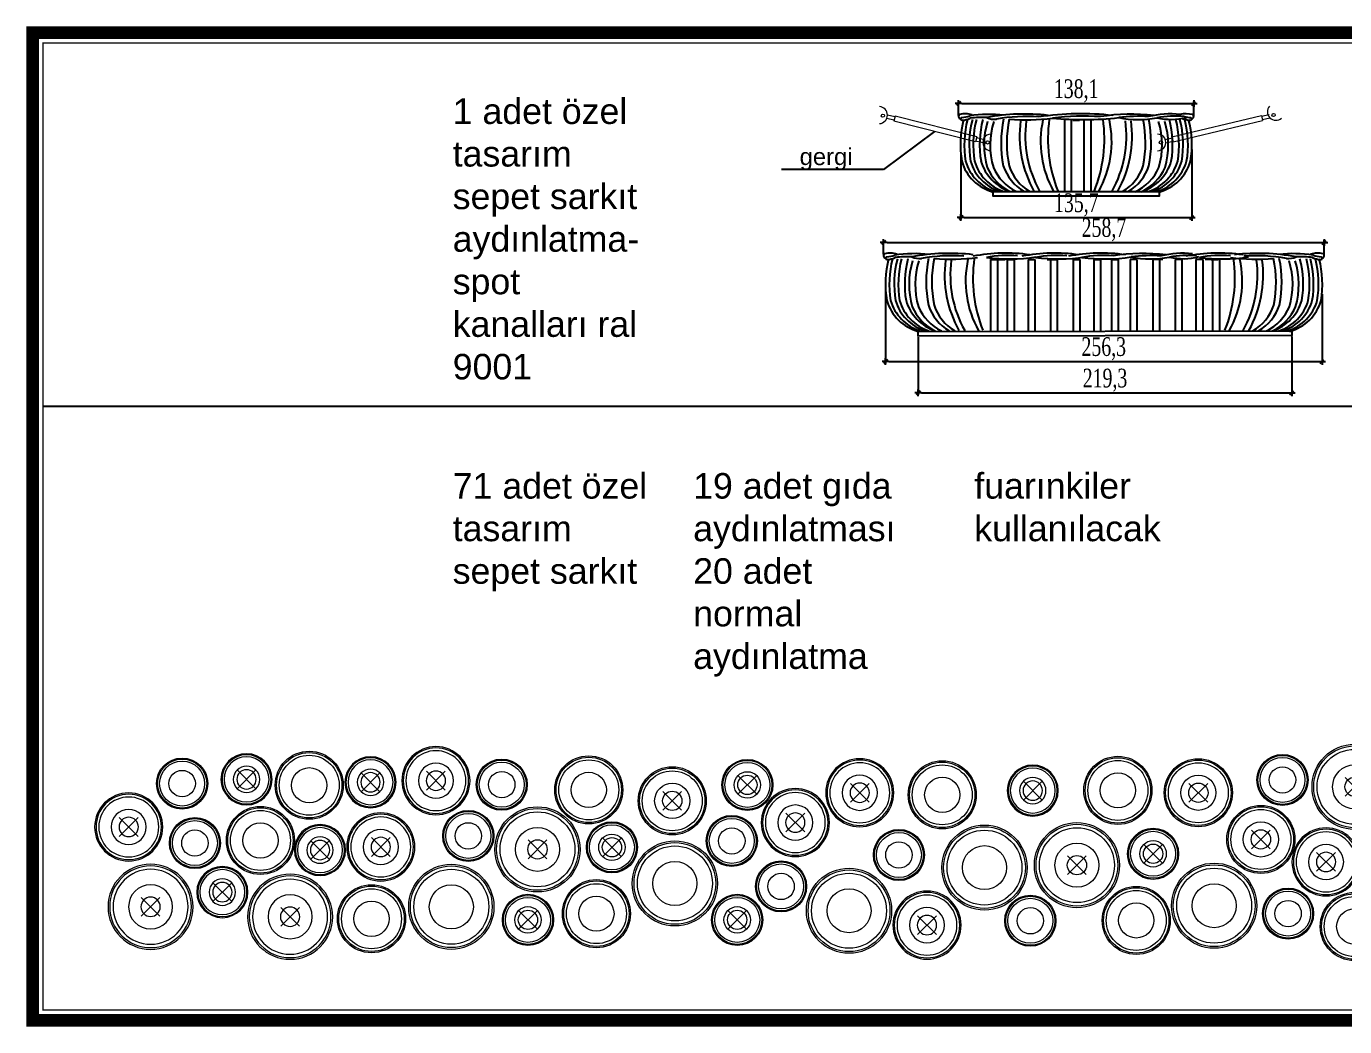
# Model space of a CAD drawing. Header units: millimetres. Extents: x 54215 to 67697, y 23496 to 56611.
# Drawn here: x 56645 to 57418, y 32209 to 32797 of the extents above; entities that cross this region are included whole.
import ezdxf

# ---------------------------------------------------------------- set-up
doc = ezdxf.new("R2010")
doc.units = ezdxf.units.MM
for name, color, linetype, lineweight in [('no3_ahşap gorunus on kalın', 22, 'Continuous', 15), ('no3_lejand', 255, 'Continuous', 13), ('no3_tavan aydınlatma', 50, 'Continuous', 13), ('no3_yazı detay', 152, 'Continuous', 0), ('t_aydınlatma', 40, 'Continuous', 20), ('t_tarama', 251, 'Continuous', 20), ('t_ölçü', 251, 'Continuous', 30)]:
    doc.layers.add(name, color=color, linetype=linetype, lineweight=lineweight)
doc.styles.get("Standard").update_dxf_attribs({"font": 'arial.ttf'})
doc.styles.add('Ölçü50', font='georgia.ttf', dxfattribs={"width": 0.7})
doc.dimstyles.new('olcu10', dxfattribs={"dimtxt": 11, "dimasz": 2, "dimexe": 1.25, "dimexo": 0.625, "dimgap": 0.5, "dimtad": 1, "dimdec": 1, "dimzin": 9, "dimtxsty": 'Ölçü50', "dimblk": 'CENTIK', "dimcen": 2, "dimclrd": 250, "dimclre": 250, "dimclrt": 44, "dimazin": 2, "dimtfac": 1, "dimtdec": 1, "dimtix": 1, "dimtmove": 0, "dimatfit": 3, "dimldrblk": 'CENTIK', "dimfxl": 1, "dimlwd": -1, "dimarcsym": 0})

# ---------------------------------------------------------------- blocks, each defined once
blk = doc.blocks.new('sepetete')
for p, q in [((11718.4, -17325.31), (11718.4, -17367.52)), ((11722.4, -17325.31), (11722.4, -17367.52)), ((11723.24, -17325.31), (11727.24, -17325.31)), ((11729.84, -17325.31), (11729.84, -17367.52)), ((11733.84, -17325.31), (11733.84, -17367.52))]:
    blk.add_line(p, q)
blk.add_lwpolyline([(11676.55, -17367.13), (11773.93, -17367.13), (11773.93, -17369.99), (11676.55, -17369.99)], close=True)
for centre, radius, start, end in [((11657.6, -17323.14), 1.39, 122.37806, 261.06931), ((11660.06, -17334.62), 13.05, 71.42997, 104.20562), ((11716.62, -17339.68), 59.33, 165.5104, 189.45572), ((11658.26, -17324.52), 0.868, 106.00113, 270.10738), ((11657.8, -17310.58), 13.11, 270.94439, 292.17744), ((11657.28, -17311.26), 14.16, 273.97099, 294.2875), ((11718.88, -17339.68), 59.33, 165.5104, 189.45572), ((11721.77, -17339.68), 59.33, 165.5104, 189.45572), ((11674.28, -17399.59), 77.73, 83.64585, 98.53015), ((11669.52, -17363.97), 40.31, 85.39309, 99.16672), ((11724.15, -17339.68), 59.33, 165.5104, 189.45572), ((11727.91, -17339.68), 59.33, 165.5104, 189.45572), ((11717.74, -17339.81), 46.59, 162.75463, 196.5012), ((11694.97, -17440.01), 118.33, 83.27716, 100.81911), ((11677.13, -17314.12), 10.61, 245.68332, 277.07879), ((11721.34, -17339.81), 46.59, 162.75463, 196.5012), ((11696, -17424.04), 100.93, 85.78738, 100.01822), ((11751.4, -17338.73), 70.21, 168.46516, 191.02021), ((11754.74, -17338.73), 70.21, 168.46516, 191.02021), ((11695.86, -17200.85), 124.23, 265.42469, 277.14939), ((11758.93, -17334.54), 66.89, 172.39147, 209.0965), ((11762.27, -17334.54), 66.89, 172.39147, 209.0965), ((11728.38, -17492.96), 171.41, 83.81892, 98.37592), ((11764, -17337.88), 59.65, 167.69619, 209.3281), ((11791.1, -17336.24), 82.45, 172.00413, 201.80694), ((11730.54, -17480.77), 157.82, 86.69768, 96.995), ((11729.24, -17131.9), 193.05, 264.67321, 276.24171), ((11659.38, -17336.24), 82.45, 338.19306, 7.99587), ((11686.48, -17337.88), 59.65, 330.6719, 12.30381), ((11757.42, -17431.97), 110.2, 83.00139, 99.28937), ((11687.89, -17334.54), 66.89, 330.9035, 7.60853), ((11691.23, -17334.54), 66.89, 330.9035, 7.60853), ((11761.73, -17405.2), 82.2, 85.78722, 98.04079), ((11761.53, -17269.3), 55.67, 258.2914, 281.56294), ((11695.74, -17338.73), 70.21, 348.97979, 11.53484), ((11780.65, -17375.31), 53.66, 84.05429, 103.89364), ((11699.08, -17338.73), 70.21, 348.97979, 11.53484), ((11783.8, -17388.06), 65.18, 85.69111, 99.81459), ((11780.97, -17289.86), 34.98, 256.29989, 285.05933), ((11729.14, -17339.81), 46.59, 343.4988, 17.24537), ((11729.14, -17339.81), 46.59, 343.4988, 17.24537), ((11732.75, -17339.81), 46.59, 343.4988, 17.24537), ((11732.75, -17339.81), 46.59, 343.4988, 17.24537), ((11722.57, -17339.68), 59.33, 350.54428, 14.4896), ((11726.33, -17339.68), 59.33, 350.54428, 14.4896), ((11728.72, -17339.68), 59.33, 350.54428, 14.4896), ((11789.86, -17339.98), 18.4, 78.1876, 101.43802), ((11793.21, -17311.26), 14.16, 245.7125, 266.02901), ((11792.68, -17310.58), 13.11, 252.2978, 269.05561), ((11731.6, -17339.68), 59.33, 350.54428, 14.4896), ((11733.86, -17339.68), 59.33, 350.54428, 14.4896), ((11792.23, -17324.52), 0.868, 269.89262, 73.99887), ((11792.88, -17323.14), 1.39, 278.93069, 57.62194), ((11683.33, -17342.13), 26.27, 196.12953, 255.03799), ((11685.59, -17342.13), 26.27, 196.12953, 252.11771), ((11688.48, -17342.13), 26.27, 196.12953, 252.11771), ((11690.86, -17342.13), 26.27, 196.12953, 252.11771), ((11694.62, -17342.13), 26.27, 196.12953, 252.11771), ((11707.99, -17343.8), 26.83, 198.13354, 240.37109), ((11711.33, -17343.8), 26.83, 198.13354, 240.37109), ((11739.16, -17343.8), 26.83, 299.62891, 341.86646), ((11742.5, -17343.8), 26.83, 299.62891, 341.86646), ((11755.86, -17342.13), 26.27, 287.88229, 343.87047), ((11759.62, -17342.13), 26.27, 287.88229, 343.87047), ((11762.01, -17342.13), 26.27, 287.88229, 343.87047), ((11764.89, -17342.13), 26.27, 287.88229, 343.87047), ((11767.15, -17342.13), 26.27, 284.96201, 343.87047), ((11698.6, -17342.08), 27.8, 203.24927, 244.32729), ((11702.21, -17342.08), 27.8, 203.24927, 244.32729), ((11748.28, -17342.08), 27.8, 294.31783, 336.75073), ((11748.28, -17342.08), 27.8, 294.31783, 336.75073), ((11751.88, -17342.08), 27.8, 294.31783, 336.75073), ((11751.88, -17342.08), 27.8, 294.31783, 336.75073)]:
    blk.add_arc(centre, radius, start, end)
blk = doc.blocks.new('sepepepryh j')
for p, q in [((11904.09, 23556.35), (11904.09, 23514.14)), ((11904.09, 23556.35), (11908.09, 23556.35)), ((11908.09, 23556.35), (11908.09, 23514.14)), ((11908.59, 23556.35), (11912.59, 23556.35)), ((11913.88, 23556.35), (11913.88, 23514.14)), ((11913.88, 23556.35), (11917.88, 23556.35)), ((11917.88, 23556.35), (11917.88, 23514.14)), ((11926.15, 23556.35), (11926.15, 23514.14)), ((11926.15, 23556.35), (11930.15, 23556.35)), ((11930.15, 23556.35), (11930.15, 23514.14)), ((11937.38, 23556.35), (11941.38, 23556.35)), ((11939.25, 23556.35), (11939.25, 23514.14)), ((11939.25, 23556.35), (11943.25, 23556.35)), ((11943.25, 23556.35), (11943.25, 23514.14)), ((11952.57, 23556.35), (11952.57, 23514.14)), ((11952.57, 23556.35), (11956.57, 23556.35)), ((11956.57, 23556.35), (11956.57, 23514.14)), ((11964.63, 23556.35), (11964.63, 23514.14)), ((11964.63, 23556.35), (11968.63, 23556.35)), ((11968.63, 23556.35), (11968.63, 23514.14)), ((11975.06, 23556.35), (11975.06, 23514.14)), ((11975.06, 23556.35), (11979.06, 23556.35)), ((11979.06, 23556.35), (11979.06, 23514.14)), ((11986.01, 23556.35), (11986.01, 23514.14)), ((11990.01, 23556.35), (11986.01, 23556.35)), ((11990.01, 23556.35), (11990.01, 23514.14)), ((11999.33, 23556.35), (11999.33, 23514.14)), ((12003.33, 23556.35), (11999.33, 23556.35)), ((12005.2, 23556.35), (12001.2, 23556.35)), ((12003.33, 23556.35), (12003.33, 23514.14)), ((12012.43, 23556.35), (12012.43, 23514.14)), ((12016.43, 23556.35), (12012.43, 23556.35)), ((12016.43, 23556.35), (12016.43, 23514.14)), ((12024.7, 23556.35), (12024.7, 23514.14)), ((12028.7, 23556.35), (12024.7, 23556.35)), ((12028.7, 23556.35), (12028.7, 23514.14)), ((12033.99, 23556.35), (12029.99, 23556.35)), ((12033.59, 23556.35), (12037.59, 23556.35)), ((12034.49, 23556.35), (12034.49, 23514.14)), ((12038.49, 23556.35), (12034.49, 23556.35)), ((12038.49, 23556.35), (12038.49, 23514.14))]:
    blk.add_line(p, q)
blk.add_lwpolyline([(11861.62, 23514.15), (12080.96, 23514.53), (12080.96, 23511.67), (11861.62, 23511.29)], close=True)
for centre, radius, start, end in [((11842.67, 23558.51), 1.39, 122.37806, 261.06931), ((11845.13, 23547.04), 13.05, 71.42997, 104.20562), ((11859.35, 23482.06), 77.73, 83.64585, 98.53015), ((11880.05, 23441.64), 118.33, 83.27716, 100.81911), ((11912.97, 23458.24), 101.86, 81.97944, 100.87182), ((11941.76, 23458.24), 101.86, 81.97944, 100.87182), ((11969.01, 23458.24), 101.86, 81.97944, 100.87182), ((11993.81, 23449.69), 110.2, 83.00139, 99.28937), ((12017.05, 23506.34), 53.66, 84.05429, 103.89364), ((12037.97, 23458.24), 101.86, 81.97944, 100.87182), ((12061.25, 23441.64), 118.33, 79.18089, 96.72284), ((12081.94, 23482.06), 77.73, 81.46985, 96.35415), ((12096.17, 23547.04), 13.05, 75.79438, 108.57003), ((12098.62, 23558.51), 1.39, 278.93069, 57.62194), ((11901.69, 23541.98), 59.33, 165.5104, 189.45572), ((11843.33, 23557.13), 0.868, 106.00113, 270.10738), ((11842.87, 23571.07), 13.11, 270.94439, 292.17744), ((11842.35, 23570.39), 14.16, 273.97099, 294.2875), ((11903.95, 23541.98), 59.33, 165.5104, 189.45572), ((11906.84, 23541.98), 59.33, 165.5104, 189.45572), ((11854.6, 23517.69), 40.31, 85.39309, 99.16672), ((11909.22, 23541.98), 59.33, 165.5104, 189.45572), ((11912.99, 23541.98), 59.33, 165.5104, 189.45572), ((11902.81, 23541.84), 46.59, 162.75463, 196.5012), ((11862.2, 23567.54), 10.61, 245.68332, 277.07879), ((11906.41, 23541.84), 46.59, 162.75463, 196.5012), ((11881.07, 23457.62), 100.93, 85.78738, 100.01822), ((11936.48, 23542.93), 70.21, 168.46516, 191.02021), ((11939.81, 23542.93), 70.21, 168.46516, 191.02021), ((11880.93, 23680.8), 124.23, 265.42469, 277.14939), ((11944, 23547.11), 66.89, 172.39147, 209.0965), ((11947.34, 23547.11), 66.89, 172.39147, 209.0965), ((11949.07, 23543.77), 59.65, 167.69619, 209.3281), ((11976.17, 23545.41), 82.45, 172.00413, 201.80694), ((11914.1, 23492.41), 66.3, 84.90601, 100.80055), ((11914.99, 23663.5), 106.8, 262.83628, 278.39509), ((11942.89, 23492.41), 66.3, 84.90601, 100.80055), ((11943.78, 23663.5), 106.8, 262.83628, 278.39509), ((11970.14, 23492.41), 66.3, 84.90601, 100.80055), ((11971.03, 23663.5), 106.8, 262.83628, 278.39509), ((11998.12, 23476.45), 82.2, 85.78722, 98.04079), ((11997.92, 23612.35), 55.67, 258.2914, 281.56294), ((12020.19, 23493.59), 65.18, 85.69111, 99.81459), ((12017.36, 23591.8), 34.98, 256.29989, 285.05933), ((12039.1, 23492.41), 66.3, 84.90601, 100.80055), ((12039.99, 23663.5), 106.8, 262.83628, 278.39509), ((11965.13, 23545.41), 82.45, 338.19306, 7.99587), ((11992.23, 23543.77), 59.65, 330.6719, 12.30381), ((12060.36, 23680.8), 124.23, 262.85061, 274.57531), ((11993.95, 23547.11), 66.89, 330.9035, 7.60853), ((12060.23, 23457.62), 100.93, 79.98178, 94.21262), ((11997.29, 23547.11), 66.89, 330.9035, 7.60853), ((12001.48, 23542.93), 70.21, 348.97979, 11.53484), ((12004.82, 23542.93), 70.21, 348.97979, 11.53484), ((12079.09, 23567.54), 10.61, 262.92121, 294.31668), ((12034.88, 23541.84), 46.59, 343.4988, 17.24537), ((12038.49, 23541.84), 46.59, 343.4988, 17.24537), ((12086.7, 23517.69), 40.31, 80.83328, 94.60691), ((12028.31, 23541.98), 59.33, 350.54428, 14.4896), ((12032.07, 23541.98), 59.33, 350.54428, 14.4896), ((12034.46, 23541.98), 59.33, 350.54428, 14.4896), ((12098.95, 23570.39), 14.16, 245.7125, 266.02901), ((12098.42, 23571.07), 13.11, 247.82256, 269.05561), ((12037.34, 23541.98), 59.33, 350.54428, 14.4896), ((12039.6, 23541.98), 59.33, 350.54428, 14.4896), ((12097.97, 23557.13), 0.868, 269.89262, 73.99887), ((11868.41, 23539.53), 26.27, 196.12953, 255.03799), ((11870.66, 23539.53), 26.27, 196.12953, 252.11771), ((11873.55, 23539.53), 26.27, 196.12953, 252.11771), ((11875.93, 23539.53), 26.27, 196.12953, 252.11771), ((11879.7, 23539.53), 26.27, 196.12953, 252.11771), ((11883.67, 23539.58), 27.8, 203.24927, 244.32729), ((11887.28, 23539.58), 27.8, 203.24927, 244.32729), ((11893.06, 23537.86), 26.83, 198.13354, 240.37109), ((11896.4, 23537.86), 26.83, 198.13354, 240.37109), ((12044.9, 23537.86), 26.83, 299.62891, 341.86646), ((12048.23, 23537.86), 26.83, 299.62891, 341.86646), ((12054.02, 23539.58), 27.8, 295.67271, 336.75073), ((12061.6, 23539.53), 26.27, 287.88229, 343.87047), ((12057.62, 23539.58), 27.8, 295.67271, 336.75073), ((12065.36, 23539.53), 26.27, 287.88229, 343.87047), ((12067.75, 23539.53), 26.27, 287.88229, 343.87047), ((12070.63, 23539.53), 26.27, 287.88229, 343.87047), ((12072.89, 23539.53), 26.27, 284.96201, 343.87047)]:
    blk.add_arc(centre, radius, start, end)
blk = doc.blocks.new('spot')
at = {"layer": 't_aydınlatma'}
for p, q in [((-27987.6, -9659.8), (-28004.6, -9642.8)), ((-28004.6, -9659.8), (-27987.6, -9642.8))]:
    blk.add_line(p, q, dxfattribs=at)
blk.add_circle((-27996.1, -9651.3), 8.75, dxfattribs=at)
blk = doc.blocks.new('40')
at = {"layer": 'no3_ahşap gorunus on kalın'}
for radius in [20, 19.2, 17.6, 10.34]:
    blk.add_circle((4170.97, -13246.08), radius, dxfattribs=at)
at = {"layer": 't_ölçü', "xscale": 0.6486904574415366, "yscale": 0.6486904574415366, "zscale": 0.6486904574415366, "rotation": 270}
blk.add_blockref('spot', (10431.68, -31406.88), dxfattribs=at)
blk = doc.blocks.new('50')
at = {"layer": 'no3_ahşap gorunus on kalın'}
for radius in [25, 24, 22, 12.93]:
    blk.add_circle((4027.98, -13252.93), radius, dxfattribs=at)
at = {"layer": 't_ölçü', "xscale": 0.6486904574415366, "yscale": 0.6486904574415366, "zscale": 0.6486904574415366, "rotation": 270}
blk.add_blockref('spot', (10288.69, -31413.73), dxfattribs=at)
blk = doc.blocks.new('40GFHF')
at = {"layer": 'no3_ahşap gorunus on kalın'}
for radius in [20, 19.2, 17.6, 10.34]:
    blk.add_circle((3333.24, -12997.07), radius, dxfattribs=at)
blk = doc.blocks.new('30A')
at = {"layer": 'no3_ahşap gorunus on kalın'}
for radius in [15, 14.4, 13.2, 7.76]:
    blk.add_circle((3371.56, -13045.52), radius, dxfattribs=at)
blk = doc.blocks.new('50GHG')
at = {"layer": 'no3_ahşap gorunus on kalın'}
for radius in [25, 24, 22, 12.93]:
    blk.add_circle((3438.18, -13009.3), radius, dxfattribs=at)
blk = doc.blocks.new('30')
at = {"layer": 'no3_ahşap gorunus on kalın'}
for radius in [15, 14.4, 13.2, 7.76]:
    blk.add_circle((4109.38, -13249.67), radius, dxfattribs=at)
at = {"layer": 't_ölçü', "xscale": 0.6486904574415366, "yscale": 0.6486904574415366, "zscale": 0.6486904574415366, "rotation": 270}
blk.add_blockref('spot', (10370.09, -31410.47), dxfattribs=at)
blk = doc.blocks.new('sepetler')
at = {"layer": 't_tarama'}
for name, p in [('40GFHF', (831.13, 34.87)), ('40GFHF', (79.46, -155.14)), ('30A', (612.55, -103.58)), ('30A', (-33.47, -105.72)), ('30A', (154.16, -106.34)), ('40GFHF', (243.58, -157.87)), ('40GFHF', (451.12, -160.76)), ('40GFHF', (554.23, -158.15)), ('30A', (735.08, -106.05)), ('40GFHF', (854.29, -179.6)), ('40GFHF', (50.82, -187.56)), ('30A', (-25.98, -140.62)), ('30A', (134.54, -136.44)), ('30A', (289.23, -139.41)), ('30A', (387.37, -147.65)), ('50GHG', (370.97, -191.29)), ('50GHG', (189.21, -200.57)), ('30A', (675.9, -153.41)), ('50GHG', (57.94, -214.28)), ('30A', (318.17, -166.09)), ('50GHG', (291.44, -216.61)), ('50GHG', (505.81, -213.64)), ('30A', (743.92, -168.1)), ('40GFHF', (116.02, -233.56)), ('40GFHF', (248.07, -230.57)), ('40GFHF', (565, -234.52)), ('30A', (464.52, -186.27)), ('30A', (615.83, -182.08)), ('40GFHF', (693.01, -238.11))]:
    blk.add_blockref(name, p, dxfattribs=at)
at = {"layer": 't_tarama', "color": 1, "rotation": 90}
for name, p in [('30', (-9120.49, -17077.05)), ('50', (-9123.53, -17090.53)), ('50', (-9078.71, -17121.72))]:
    blk.add_blockref(name, p, dxfattribs=at)
at = {"layer": 't_tarama', "color": 1, "xscale": -1}
for name, p in [('50', (8221.5, 254.28)), ('40', (8341.54, 206.47)), ('30', (8309.36, 188.2)), ('30', (7485.27, 100.93)), ('40', (7658.07, 96.55)), ('30', (7558.07, 99.2)), ('40', (7906.89, 89.47)), ('30', (7946.87, 94.31)), ('30', (8178.75, 98.24)), ('40', (7477.69, 69.37)), ('40', (7869.07, 71.94)), ('40', (7625.68, 57.63)), ('30', (7528.42, 59.4)), ('40', (8180.66, 48.83)), ('50', (7347.54, 29.35)), ('30', (7471.07, 34.69)), ('50', (7429.45, 23.49)), ('40', (7946.37, 11.72))]:
    blk.add_blockref(name, p, dxfattribs=at)
at = {"layer": 't_tarama', "rotation": 90}
for name, p in [('50GHG', (-8874.35, -16447.92)), ('30A', (-8844.63, -16499.49))]:
    blk.add_blockref(name, p, dxfattribs=at)
at = {"layer": 't_tarama', "color": 1}
for name, p in [('50', (97.65, 138.06)), ('40', (-4.74, 106.08)), ('50', (-1.53, 99.79)), ('40', (-545.13, 84.73)), ('30', (-439.44, 97.67)), ('40', (-236.27, 89.47)), ('50', (110.26, 74.64)), ('50', (-481.27, 63.07)), ('40', (-199.55, 62.06)), ('40', (-78.48, 60.98)), ('30', (-518.95, 61.01)), ('50', (-164.56, 53.78)), ('30', (-201.24, 57.2)), ('30', (58.09, 42.47)), ('50', (49.62, 18.41)), ('50', (171.11, 21.05)), ('30', (-568.25, 18.4)), ('30', (-445.42, 18.4)), ('40', (-27.13, 11.98))]:
    blk.add_blockref(name, p, dxfattribs=at)
blk = doc.blocks.new('CENTIK')
for p, q in [((-1, 0), (1, 0)), ((-0.57, -0.57), (0.57, 0.57)), ((0, 1), (0, -1))]:
    blk.add_line(p, q)
blk = doc.blocks.new('*D323')
at = {"color": 250, "lineweight": -2, "transparency": 16777216}
for p, q in [((57191.8, 32744.32), (57191.8, 32752.54)), ((57329.87, 32744.32), (57329.87, 32752.54))]:
    blk.add_line(p, q, dxfattribs=at)
at = {"color": 250, "transparency": 16777216}
blk.add_line((57193.8, 32751.29), (57327.87, 32751.29), dxfattribs=at)
at = {"layer": 'Defpoints', "color": 0, "transparency": 16777216}
for p in [(57329.87, 32751.29), (57191.8, 32743.7), (57329.87, 32743.7)]:
    blk.add_point(p, dxfattribs=at)
at = {"color": 250, "transparency": 16777216, "xscale": 2, "yscale": 2, "zscale": 2, "rotation": 180}
blk.add_blockref('CENTIK', (57191.8, 32751.29), dxfattribs=at)
at = {"color": 250, "transparency": 16777216, "xscale": 2, "yscale": 2, "zscale": 2}
blk.add_blockref('CENTIK', (57329.87, 32751.29), dxfattribs=at)
at = {"color": 44, "transparency": 16777216, "insert": (57260.84, 32758.75), "char_height": 11, "attachment_point": 5, "style": 'Ölçü50'}
blk.add_mtext('138,1', dxfattribs=at)
blk = doc.blocks.new('*D324')
at = {"color": 250, "lineweight": -2, "transparency": 16777216}
for p, q in [((57328.75, 32724.3), (57328.75, 32683.14)), ((57193.08, 32721.79), (57193.08, 32683.14))]:
    blk.add_line(p, q, dxfattribs=at)
at = {"color": 250, "transparency": 16777216}
blk.add_line((57195.08, 32684.39), (57326.75, 32684.39), dxfattribs=at)
at = {"layer": 'Defpoints', "color": 0, "transparency": 16777216}
for p in [(57328.75, 32724.93), (57193.08, 32722.41), (57328.75, 32684.39)]:
    blk.add_point(p, dxfattribs=at)
at = {"color": 250, "transparency": 16777216, "xscale": 2, "yscale": 2, "zscale": 2, "rotation": 180}
blk.add_blockref('CENTIK', (57193.08, 32684.39), dxfattribs=at)
at = {"color": 250, "transparency": 16777216, "xscale": 2, "yscale": 2, "zscale": 2}
blk.add_blockref('CENTIK', (57328.75, 32684.39), dxfattribs=at)
at = {"color": 44, "transparency": 16777216, "insert": (57260.91, 32691.78), "char_height": 11, "attachment_point": 5, "style": 'Ölçü50'}
blk.add_mtext('135,7', dxfattribs=at)
blk = doc.blocks.new('*D325')
at = {"color": 250, "lineweight": -2, "transparency": 16777216}
for p, q in [((57147.8, 32662.73), (57147.8, 32671)), ((57406.52, 32662.5), (57406.52, 32671))]:
    blk.add_line(p, q, dxfattribs=at)
at = {"color": 250, "transparency": 16777216}
blk.add_line((57149.8, 32669.75), (57404.52, 32669.75), dxfattribs=at)
at = {"layer": 'Defpoints', "color": 0, "transparency": 16777216}
for p in [(57406.52, 32669.75), (57147.8, 32662.11), (57406.52, 32661.88)]:
    blk.add_point(p, dxfattribs=at)
at = {"color": 250, "transparency": 16777216, "xscale": 2, "yscale": 2, "zscale": 2, "rotation": 180}
blk.add_blockref('CENTIK', (57147.8, 32669.75), dxfattribs=at)
at = {"color": 250, "transparency": 16777216, "xscale": 2, "yscale": 2, "zscale": 2}
blk.add_blockref('CENTIK', (57406.52, 32669.75), dxfattribs=at)
at = {"color": 44, "transparency": 16777216, "insert": (57277.16, 32677.21), "char_height": 11, "attachment_point": 5, "style": 'Ölçü50'}
blk.add_mtext('258,7', dxfattribs=at)
blk = doc.blocks.new('*D326')
at = {"color": 250, "lineweight": -2, "transparency": 16777216}
for p, q in [((57148.91, 32642.54), (57148.91, 32598.6)), ((57405.19, 32639.33), (57405.19, 32598.6))]:
    blk.add_line(p, q, dxfattribs=at)
at = {"color": 250, "transparency": 16777216}
blk.add_line((57150.91, 32599.85), (57403.19, 32599.85), dxfattribs=at)
at = {"layer": 'Defpoints', "color": 0, "transparency": 16777216}
for p in [(57148.91, 32643.17), (57405.19, 32639.95), (57405.19, 32599.85)]:
    blk.add_point(p, dxfattribs=at)
at = {"color": 250, "transparency": 16777216, "xscale": 2, "yscale": 2, "zscale": 2, "rotation": 180}
blk.add_blockref('CENTIK', (57148.91, 32599.85), dxfattribs=at)
at = {"color": 250, "transparency": 16777216, "xscale": 2, "yscale": 2, "zscale": 2}
blk.add_blockref('CENTIK', (57405.19, 32599.85), dxfattribs=at)
at = {"color": 44, "transparency": 16777216, "insert": (57277.05, 32607.3), "char_height": 11, "attachment_point": 5, "style": 'Ölçü50'}
blk.add_mtext('256,3', dxfattribs=at)
blk = doc.blocks.new('*D327')
at = {"color": 250, "lineweight": -2, "transparency": 16777216}
for p, q in [((57168.13, 32614.03), (57168.13, 32580.15)), ((57387.46, 32614.41), (57387.46, 32580.15))]:
    blk.add_line(p, q, dxfattribs=at)
at = {"color": 250, "transparency": 16777216}
blk.add_line((57170.13, 32581.4), (57385.46, 32581.4), dxfattribs=at)
at = {"layer": 'Defpoints', "color": 0, "transparency": 16777216}
for p in [(57387.46, 32615.03), (57168.13, 32614.65), (57387.46, 32581.4)]:
    blk.add_point(p, dxfattribs=at)
at = {"color": 250, "transparency": 16777216, "xscale": 2, "yscale": 2, "zscale": 2, "rotation": 180}
blk.add_blockref('CENTIK', (57168.13, 32581.4), dxfattribs=at)
at = {"color": 250, "transparency": 16777216, "xscale": 2, "yscale": 2, "zscale": 2}
blk.add_blockref('CENTIK', (57387.46, 32581.4), dxfattribs=at)
at = {"color": 44, "transparency": 16777216, "insert": (57277.79, 32588.81), "char_height": 11, "attachment_point": 5, "style": 'Ölçü50'}
blk.add_mtext('219,3', dxfattribs=at)

msp = doc.modelspace()

# ---------------------------------------------------------------- linework, layer by layer
for p, q in [((57177.738, 32734.887), (57147.724, 32712.522)), ((57147.724, 32712.522), (57087.932, 32712.522)), ((57672.392, 32573.38), (56654.262, 32573.38))]:
    msp.add_line(p, q)
at = {"layer": 'no3_lejand', "color": 1, "const_width": 7.466}
msp.add_lwpolyline([(58463.136, 32212.913), (56648.241, 32212.913), (56648.241, 32792.913), (58463.136, 32792.913), (58463.136, 32477.294, -0.4142136), (58453.101, 32467.259), (58301.578, 32467.259, 0.4142136), (58297.565, 32463.245), (58297.565, 32365.71, 0.4142136), (58301.578, 32361.696), (58453.101, 32361.696, -0.4142136), (58463.136, 32351.662), (58463.136, 32212.913)], format="xyb", dxfattribs=at)
at = {"layer": 'no3_lejand', "color": 252, "const_width": 0.854}
msp.add_lwpolyline([(58457.115, 32477.294, -0.4142136), (58453.101, 32473.28), (58301.578, 32473.28, 0.4142136), (58291.544, 32463.245), (58291.544, 32365.71, 0.4142136), (58301.578, 32355.676), (58453.101, 32355.676, -0.4142136), (58457.115, 32351.662), (58457.115, 32218.934), (56654.262, 32218.934), (56654.262, 32786.892), (58457.115, 32786.892), (58457.115, 32477.294)], format="xyb", dxfattribs=at)
at = {"layer": 'no3_tavan aydınlatma'}
for p, q in [((57153.9, 32741.487), (57149.604, 32742.583)), ((57154.395, 32743.424), (57150, 32744.546)), ((57154.518, 32743.909), (57153.777, 32741.002)), ((57201.7, 32728.772), (57153.777, 32741.002)), ((57202.441, 32731.678), (57154.518, 32743.909)), ((57317.04, 32731.678), (57369.588, 32744.304)), ((57317.782, 32728.772), (57370.33, 32741.397)), ((57369.588, 32744.304), (57370.33, 32741.397)), ((57369.712, 32743.82), (57374.107, 32744.941)), ((57370.206, 32741.882), (57374.502, 32742.978)), ((57202.441, 32731.678), (57201.7, 32728.772)), ((57206.316, 32730.174), (57202.318, 32731.194)), ((57313.166, 32730.174), (57317.164, 32731.194)), ((57317.04, 32731.678), (57317.782, 32728.772)), ((57206.009, 32728.188), (57201.823, 32729.256)), ((57313.473, 32728.188), (57317.659, 32729.256))]:
    msp.add_line(p, q, dxfattribs=at)
for centre in [(57147.365, 32744.187), (57376.742, 32744.582), (57208.853, 32728.494), (57310.629, 32728.494)]:
    msp.add_circle(centre, 0.951, dxfattribs=at)
for centre, radius, start, end in [((57144.971, 32744.538), 5.029, 274.217793, 85.42203), ((57378.186, 32746.523), 5.029, 139.57797, 310.782207), ((57210.864, 32728.454), 4.863, 89.788645, 270.211355), ((57308.618, 32728.454), 4.863, 269.788645, 90.211355)]:
    msp.add_arc(centre, radius, start, end, dxfattribs=at)

# ---------------------------------------------------------------- block references
for name, p in [('sepetete', (45535.596, 50066.843)), ('sepepepryh j', (45306.504, 9103.365))]:
    msp.add_blockref(name, p)
at = {"layer": 't_tarama'}
msp.add_blockref('sepetler', (53397.877, 45503.158), dxfattribs=at)

# ---------------------------------------------------------------- texts
at = {"layer": 'no3_yazı detay', "width": 121.47361, "attachment_point": 1}
for s, insert, char_height in [('1 adet özel tasarım sepet sarkıt aydınlatma-\\Pspot kanalları ral 9001', (56894.821, 32754.32), 15), ('gergi', (57098.511, 32725.149), 10), ('71 adet özel tasarım sepet sarkıt ', (56894.821, 32534.294), 15), ('19 adet gıda aydınlatması\\P20 adet normal aydınlatma', (57035.997, 32534.294), 15), ('fuarınkiler kullanılacak', (57201.04, 32534.294), 15)]:
    msp.add_mtext(s, dxfattribs=dict(at, insert=insert, char_height=char_height))

# ---------------------------------------------------------------- dimensions: what is measured, and where the dimension line sits
for base, p1, p2, picture, middle in [((57329.873, 32751.293), (57191.802, 32743.7), (57329.873, 32743.7), '*D323', (57260.838, 32758.753)), ((57328.748, 32684.389), (57193.075, 32722.412), (57328.748, 32724.926), '*D324', (57260.912, 32691.784)), ((57406.521, 32669.747), (57147.803, 32662.105), (57406.521, 32661.876), '*D325', (57277.162, 32677.207)), ((57405.193, 32599.855), (57148.906, 32643.166), (57405.193, 32639.953), '*D326', (57277.049, 32607.303)), ((57387.462, 32581.395), (57168.127, 32614.652), (57387.462, 32615.031), '*D327', (57277.794, 32588.81))]:
    dim = msp.add_linear_dim(base=base, p1=p1, p2=p2, dimstyle='olcu10')
    dim.commit()
    dim.dimension.update_dxf_attribs({"geometry": picture, "text_midpoint": middle})

doc.saveas('drawing.dxf')
